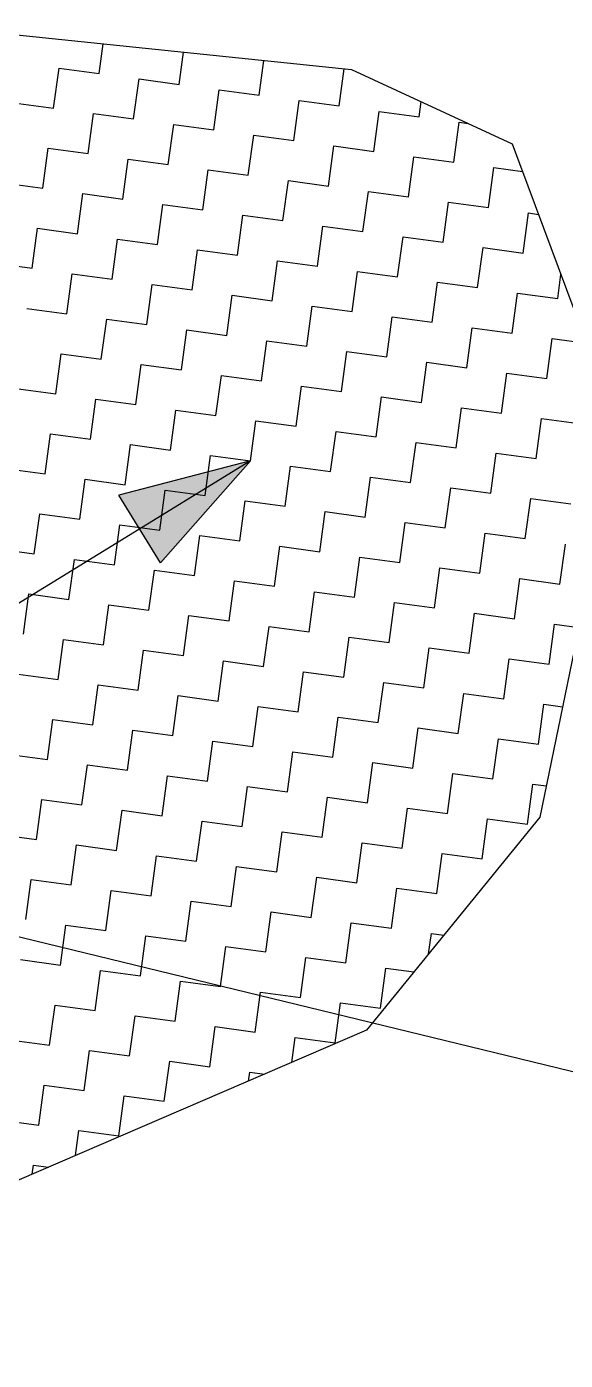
# Model space of a CAD drawing. Header units: metres. Extents: x 291974 to 293244, y 2020596 to 2023640.
# Drawn here: x 292669.5 to 292702.9, y 2021979.4 to 2022061.9 of the extents above; entities that cross this region are included whole.
import ezdxf

# ---------------------------------------------------------------- set-up
doc = ezdxf.new("R2010")
doc.units = ezdxf.units.M
doc.header["$MEASUREMENT"] = 0
doc.layers.add('POLY_HATCH', color=12, linetype='Continuous')
doc.layers.add('POLY_PARCEL', color=6, linetype='Continuous')

msp = doc.modelspace()

# ---------------------------------------------------------------- hatches: boundary and pattern name
h = msp.add_hatch(color=256)
h.paths.add_polyline_path([(292676.542, 2022030.862), (292677.832, 2022028.763), (292683.403, 2022035.079)])
h.paths.add_polyline_path([(292683.403, 2022035.079), (292675.252, 2022032.961), (292676.542, 2022030.862)])

# ---------------------------------------------------------------- linework, layer by layer
for points in [[(292683.403, 2022035.079), (292642.066, 2022009.674)], [(292683.403, 2022035.079), (292675.252, 2022032.961)], [(292683.403, 2022035.079), (292677.832, 2022028.763)], [(292677.832, 2022028.763), (292675.252, 2022032.961)]]:
    msp.add_lwpolyline(points)
at = {"layer": 'POLY_HATCH'}
for p, q in [((292663.979, 2022061.949), (292689.651, 2022059.302)), ((292689.651, 2022059.302), (292699.606, 2022054.708)), ((292699.606, 2022054.708), (292704.383, 2022041.871)), ((292706.026, 2022035.959), (292701.308, 2022013.02)), ((292701.308, 2022013.02), (292690.583, 2021999.833)), ((292690.583, 2021999.833), (292643.093, 2021979.408))]:
    msp.add_line(p, q, dxfattribs=at)
at = {"layer": 'POLY_HATCH', "linetype": 'Continuous'}
for p, q in [((292674.021, 2022059.046), (292674.269, 2022060.888)), ((292678.976, 2022058.379), (292679.245, 2022060.375)), ((292683.931, 2022057.711), (292684.221, 2022059.862)), ((292671.209, 2022056.903), (292671.543, 2022059.38)), ((292671.543, 2022059.38), (292674.021, 2022059.046)), ((292688.886, 2022057.043), (292689.197, 2022059.349)), ((292676.164, 2022056.235), (292676.498, 2022058.713)), ((292676.498, 2022058.713), (292678.976, 2022058.379)), ((292681.12, 2022055.567), (292681.454, 2022058.045)), ((292681.454, 2022058.045), (292683.931, 2022057.711)), ((292668.732, 2022057.237), (292671.209, 2022056.903)), ((292686.075, 2022054.899), (292686.409, 2022057.377)), ((292686.409, 2022057.377), (292688.886, 2022057.043)), ((292693.841, 2022056.375), (292693.967, 2022057.31)), ((292673.353, 2022054.091), (292673.687, 2022056.569)), ((292673.687, 2022056.569), (292676.164, 2022056.235)), ((292691.03, 2022054.231), (292691.364, 2022056.709)), ((292691.364, 2022056.709), (292693.841, 2022056.375)), ((292678.308, 2022053.423), (292678.642, 2022055.901)), ((292678.642, 2022055.901), (292681.12, 2022055.567)), ((292695.985, 2022053.563), (292696.319, 2022056.041)), ((292696.319, 2022056.041), (292696.883, 2022055.965)), ((292683.263, 2022052.756), (292683.597, 2022055.233)), ((292683.597, 2022055.233), (292686.075, 2022054.899)), ((292670.541, 2022051.948), (292670.875, 2022054.425)), ((292670.875, 2022054.425), (292673.353, 2022054.091)), ((292688.218, 2022052.088), (292688.552, 2022054.565)), ((292688.552, 2022054.565), (292691.03, 2022054.231)), ((292693.173, 2022051.42), (292693.507, 2022053.897)), ((292693.507, 2022053.897), (292695.985, 2022053.563)), ((292675.497, 2022051.28), (292675.83, 2022053.757)), ((292675.83, 2022053.757), (292678.308, 2022053.423)), ((292680.452, 2022050.612), (292680.786, 2022053.09)), ((292680.786, 2022053.09), (292683.263, 2022052.756)), ((292698.129, 2022050.752), (292698.463, 2022053.229)), ((292698.463, 2022053.229), (292700.246, 2022052.989)), ((292668.064, 2022052.282), (292670.541, 2022051.948)), ((292685.407, 2022049.944), (292685.741, 2022052.422)), ((292685.741, 2022052.422), (292688.218, 2022052.088)), ((292672.685, 2022049.136), (292673.019, 2022051.614)), ((292673.019, 2022051.614), (292675.497, 2022051.28)), ((292690.362, 2022049.276), (292690.696, 2022051.754)), ((292690.696, 2022051.754), (292693.173, 2022051.42)), ((292677.64, 2022048.468), (292677.974, 2022050.946)), ((292677.974, 2022050.946), (292680.452, 2022050.612)), ((292695.317, 2022048.608), (292695.651, 2022051.086)), ((292695.651, 2022051.086), (292698.129, 2022050.752)), ((292682.595, 2022047.8), (292682.929, 2022050.278)), ((292682.929, 2022050.278), (292685.407, 2022049.944)), ((292700.272, 2022047.94), (292700.606, 2022050.418)), ((292700.606, 2022050.418), (292701.234, 2022050.333)), ((292669.874, 2022046.993), (292670.207, 2022049.47)), ((292670.207, 2022049.47), (292672.685, 2022049.136)), ((292687.55, 2022047.133), (292687.884, 2022049.61)), ((292687.884, 2022049.61), (292690.362, 2022049.276)), ((292692.506, 2022046.465), (292692.84, 2022048.942)), ((292692.84, 2022048.942), (292695.317, 2022048.608)), ((292674.829, 2022046.325), (292675.163, 2022048.802)), ((292675.163, 2022048.802), (292677.64, 2022048.468)), ((292679.784, 2022045.657), (292680.118, 2022048.134)), ((292680.118, 2022048.134), (292682.595, 2022047.8)), ((292697.461, 2022045.797), (292697.795, 2022048.274)), ((292697.795, 2022048.274), (292700.272, 2022047.94)), ((292667.396, 2022047.326), (292669.874, 2022046.993)), ((292684.739, 2022044.989), (292685.073, 2022047.466)), ((292685.073, 2022047.466), (292687.55, 2022047.133)), ((292672.017, 2022044.181), (292672.351, 2022046.659)), ((292672.351, 2022046.659), (292674.829, 2022046.325)), ((292689.694, 2022044.321), (292690.028, 2022046.799)), ((292690.028, 2022046.799), (292692.506, 2022046.465)), ((292702.416, 2022045.129), (292702.617, 2022046.618)), ((292676.972, 2022043.513), (292677.306, 2022045.991)), ((292677.306, 2022045.991), (292679.784, 2022045.657)), ((292694.649, 2022043.653), (292694.983, 2022046.131)), ((292694.983, 2022046.131), (292697.461, 2022045.797)), ((292681.927, 2022042.845), (292682.261, 2022045.323)), ((292682.261, 2022045.323), (292684.739, 2022044.989)), ((292699.604, 2022042.985), (292699.938, 2022045.463)), ((292699.938, 2022045.463), (292702.416, 2022045.129)), ((292669.54, 2022044.515), (292672.017, 2022044.181)), ((292686.883, 2022042.177), (292687.217, 2022044.655)), ((292687.217, 2022044.655), (292689.694, 2022044.321)), ((292691.838, 2022041.51), (292692.172, 2022043.987)), ((292692.172, 2022043.987), (292694.649, 2022043.653)), ((292674.161, 2022041.37), (292674.495, 2022043.847)), ((292674.495, 2022043.847), (292676.972, 2022043.513)), ((292679.116, 2022040.702), (292679.45, 2022043.179)), ((292679.45, 2022043.179), (292681.927, 2022042.845)), ((292696.793, 2022040.842), (292697.127, 2022043.319)), ((292697.127, 2022043.319), (292699.604, 2022042.985)), ((292684.071, 2022040.034), (292684.405, 2022042.511)), ((292684.405, 2022042.511), (292686.883, 2022042.177)), ((292701.748, 2022040.174), (292702.082, 2022042.651)), ((292702.082, 2022042.651), (292704.199, 2022042.366)), ((292671.349, 2022039.226), (292671.683, 2022041.703)), ((292671.683, 2022041.703), (292674.161, 2022041.37)), ((292689.026, 2022039.366), (292689.36, 2022041.843)), ((292689.36, 2022041.843), (292691.838, 2022041.51)), ((292676.304, 2022038.558), (292676.638, 2022041.036)), ((292676.638, 2022041.036), (292679.116, 2022040.702)), ((292693.981, 2022038.698), (292694.315, 2022041.176)), ((292694.315, 2022041.176), (292696.793, 2022040.842)), ((292681.26, 2022037.89), (292681.593, 2022040.368)), ((292681.593, 2022040.368), (292684.071, 2022040.034)), ((292698.936, 2022038.03), (292699.27, 2022040.508)), ((292699.27, 2022040.508), (292701.748, 2022040.174)), ((292668.872, 2022039.56), (292671.349, 2022039.226)), ((292686.215, 2022037.222), (292686.549, 2022039.7)), ((292686.549, 2022039.7), (292689.026, 2022039.366)), ((292691.17, 2022036.554), (292691.504, 2022039.032)), ((292691.504, 2022039.032), (292693.981, 2022038.698)), ((292673.493, 2022036.414), (292673.827, 2022038.892)), ((292673.827, 2022038.892), (292676.304, 2022038.558)), ((292678.448, 2022035.747), (292678.782, 2022038.224)), ((292678.782, 2022038.224), (292681.26, 2022037.89)), ((292696.125, 2022035.886), (292696.459, 2022038.364)), ((292696.459, 2022038.364), (292698.936, 2022038.03)), ((292683.403, 2022035.079), (292683.737, 2022037.556)), ((292683.737, 2022037.556), (292686.215, 2022037.222)), ((292701.08, 2022035.219), (292701.414, 2022037.696)), ((292701.414, 2022037.696), (292703.892, 2022037.362)), ((292670.681, 2022034.271), (292671.015, 2022036.748)), ((292671.015, 2022036.748), (292673.493, 2022036.414)), ((292688.358, 2022034.411), (292688.692, 2022036.888)), ((292688.692, 2022036.888), (292691.17, 2022036.554)), ((292675.637, 2022033.603), (292675.97, 2022036.08)), ((292675.97, 2022036.08), (292678.448, 2022035.747)), ((292693.313, 2022033.743), (292693.647, 2022036.22)), ((292693.647, 2022036.22), (292696.125, 2022035.886)), ((292680.592, 2022032.935), (292680.926, 2022035.413)), ((292680.926, 2022035.413), (292683.403, 2022035.079)), ((292698.269, 2022033.075), (292698.603, 2022035.553)), ((292698.603, 2022035.553), (292701.08, 2022035.219)), ((292668.204, 2022034.605), (292670.681, 2022034.271)), ((292685.547, 2022032.267), (292685.881, 2022034.745)), ((292685.881, 2022034.745), (292688.358, 2022034.411)), ((292690.502, 2022031.599), (292690.836, 2022034.077)), ((292690.836, 2022034.077), (292693.313, 2022033.743)), ((292672.825, 2022031.459), (292673.159, 2022033.937)), ((292673.159, 2022033.937), (292675.637, 2022033.603)), ((292677.78, 2022030.791), (292678.114, 2022033.269)), ((292678.114, 2022033.269), (292680.592, 2022032.935)), ((292695.457, 2022030.931), (292695.791, 2022033.409)), ((292695.791, 2022033.409), (292698.269, 2022033.075)), ((292682.735, 2022030.123), (292683.069, 2022032.601)), ((292683.069, 2022032.601), (292685.547, 2022032.267)), ((292700.412, 2022030.263), (292700.746, 2022032.741)), ((292700.746, 2022032.741), (292703.224, 2022032.407)), ((292670.014, 2022029.316), (292670.347, 2022031.793)), ((292670.347, 2022031.793), (292672.825, 2022031.459)), ((292687.69, 2022029.456), (292688.024, 2022031.933)), ((292688.024, 2022031.933), (292690.502, 2022031.599)), ((292674.969, 2022028.648), (292675.303, 2022031.125)), ((292675.303, 2022031.125), (292677.78, 2022030.791)), ((292692.646, 2022028.788), (292692.98, 2022031.265)), ((292692.98, 2022031.265), (292695.457, 2022030.931)), ((292679.924, 2022027.98), (292680.258, 2022030.457)), ((292680.258, 2022030.457), (292682.735, 2022030.123)), ((292697.601, 2022028.12), (292697.935, 2022030.597)), ((292697.935, 2022030.597), (292700.412, 2022030.263)), ((292667.536, 2022029.65), (292670.014, 2022029.316)), ((292684.879, 2022027.312), (292685.213, 2022029.79)), ((292685.213, 2022029.79), (292687.69, 2022029.456)), ((292689.834, 2022026.644), (292690.168, 2022029.122)), ((292690.168, 2022029.122), (292692.646, 2022028.788)), ((292702.556, 2022027.452), (292702.89, 2022029.93)), ((292672.157, 2022026.504), (292672.491, 2022028.982)), ((292672.491, 2022028.982), (292674.969, 2022028.648)), ((292677.112, 2022025.836), (292677.446, 2022028.314)), ((292677.446, 2022028.314), (292679.924, 2022027.98)), ((292694.789, 2022025.976), (292695.123, 2022028.454)), ((292695.123, 2022028.454), (292697.601, 2022028.12)), ((292682.067, 2022025.168), (292682.401, 2022027.646)), ((292682.401, 2022027.646), (292684.879, 2022027.312)), ((292699.744, 2022025.308), (292700.078, 2022027.786)), ((292700.078, 2022027.786), (292702.556, 2022027.452)), ((292669.346, 2022024.36), (292669.68, 2022026.838)), ((292669.68, 2022026.838), (292672.157, 2022026.504)), ((292687.023, 2022024.5), (292687.356, 2022026.978)), ((292687.356, 2022026.978), (292689.834, 2022026.644)), ((292674.301, 2022023.693), (292674.635, 2022026.17)), ((292674.635, 2022026.17), (292677.112, 2022025.836)), ((292691.978, 2022023.833), (292692.312, 2022026.31)), ((292692.312, 2022026.31), (292694.789, 2022025.976)), ((292679.256, 2022023.025), (292679.59, 2022025.502)), ((292679.59, 2022025.502), (292682.067, 2022025.168)), ((292696.933, 2022023.165), (292697.267, 2022025.642)), ((292697.267, 2022025.642), (292699.744, 2022025.308)), ((292684.211, 2022022.357), (292684.545, 2022024.834)), ((292684.545, 2022024.834), (292687.023, 2022024.5)), ((292701.888, 2022022.497), (292702.222, 2022024.974)), ((292702.222, 2022024.974), (292703.725, 2022024.772)), ((292671.489, 2022021.549), (292671.823, 2022024.027)), ((292671.823, 2022024.027), (292674.301, 2022023.693)), ((292676.444, 2022020.881), (292676.778, 2022023.359)), ((292676.778, 2022023.359), (292679.256, 2022023.025)), ((292689.166, 2022021.689), (292689.5, 2022024.167)), ((292689.5, 2022024.167), (292691.978, 2022023.833)), ((292694.121, 2022021.021), (292694.455, 2022023.499)), ((292694.455, 2022023.499), (292696.933, 2022023.165)), ((292681.4, 2022020.213), (292681.733, 2022022.691)), ((292681.733, 2022022.691), (292684.211, 2022022.357)), ((292699.076, 2022020.353), (292699.41, 2022022.831)), ((292699.41, 2022022.831), (292701.888, 2022022.497)), ((292669.012, 2022021.883), (292671.489, 2022021.549)), ((292686.355, 2022019.545), (292686.689, 2022022.023)), ((292686.689, 2022022.023), (292689.166, 2022021.689)), ((292673.633, 2022018.737), (292673.967, 2022021.215)), ((292673.967, 2022021.215), (292676.444, 2022020.881)), ((292691.31, 2022018.877), (292691.644, 2022021.355)), ((292691.644, 2022021.355), (292694.121, 2022021.021)), ((292678.588, 2022018.07), (292678.922, 2022020.547)), ((292678.922, 2022020.547), (292681.4, 2022020.213)), ((292696.265, 2022018.21), (292696.599, 2022020.687)), ((292696.599, 2022020.687), (292699.076, 2022020.353)), ((292683.543, 2022017.402), (292683.877, 2022019.879)), ((292683.877, 2022019.879), (292686.355, 2022019.545)), ((292701.22, 2022017.542), (292701.554, 2022020.019)), ((292701.554, 2022020.019), (292702.715, 2022019.863)), ((292670.821, 2022016.594), (292671.155, 2022019.071)), ((292671.155, 2022019.071), (292673.633, 2022018.737)), ((292675.777, 2022015.926), (292676.11, 2022018.404)), ((292676.11, 2022018.404), (292678.588, 2022018.07)), ((292688.498, 2022016.734), (292688.832, 2022019.211)), ((292688.832, 2022019.211), (292691.31, 2022018.877)), ((292693.453, 2022016.066), (292693.787, 2022018.544)), ((292693.787, 2022018.544), (292696.265, 2022018.21)), ((292680.732, 2022015.258), (292681.066, 2022017.736)), ((292681.066, 2022017.736), (292683.543, 2022017.402)), ((292698.409, 2022015.398), (292698.743, 2022017.876)), ((292698.743, 2022017.876), (292701.22, 2022017.542)), ((292668.344, 2022016.928), (292670.821, 2022016.594)), ((292685.687, 2022014.59), (292686.021, 2022017.068)), ((292686.021, 2022017.068), (292688.498, 2022016.734)), ((292672.965, 2022013.782), (292673.299, 2022016.26)), ((292673.299, 2022016.26), (292675.777, 2022015.926)), ((292690.642, 2022013.922), (292690.976, 2022016.4)), ((292690.976, 2022016.4), (292693.453, 2022016.066)), ((292677.92, 2022013.114), (292678.254, 2022015.592)), ((292678.254, 2022015.592), (292680.732, 2022015.258)), ((292695.597, 2022013.254), (292695.931, 2022015.732)), ((292695.931, 2022015.732), (292698.409, 2022015.398)), ((292682.875, 2022012.447), (292683.209, 2022014.924)), ((292683.209, 2022014.924), (292685.687, 2022014.59)), ((292700.552, 2022012.587), (292700.886, 2022015.064)), ((292700.886, 2022015.064), (292701.705, 2022014.954)), ((292670.153, 2022011.639), (292670.487, 2022014.116)), ((292670.487, 2022014.116), (292672.965, 2022013.782)), ((292675.109, 2022010.971), (292675.443, 2022013.448)), ((292675.443, 2022013.448), (292677.92, 2022013.114)), ((292687.83, 2022011.779), (292688.164, 2022014.256)), ((292688.164, 2022014.256), (292690.642, 2022013.922)), ((292692.786, 2022011.111), (292693.119, 2022013.588)), ((292693.119, 2022013.588), (292695.597, 2022013.254)), ((292680.064, 2022010.303), (292680.398, 2022012.781)), ((292680.398, 2022012.781), (292682.875, 2022012.447)), ((292697.741, 2022010.443), (292698.075, 2022012.92)), ((292698.075, 2022012.92), (292700.552, 2022012.587)), ((292667.676, 2022011.973), (292670.153, 2022011.639)), ((292685.019, 2022009.635), (292685.353, 2022012.113)), ((292685.353, 2022012.113), (292687.83, 2022011.779)), ((292672.297, 2022008.827), (292672.631, 2022011.305)), ((292672.631, 2022011.305), (292675.109, 2022010.971)), ((292689.974, 2022008.967), (292690.308, 2022011.445)), ((292690.308, 2022011.445), (292692.786, 2022011.111)), ((292677.252, 2022008.159), (292677.586, 2022010.637)), ((292677.586, 2022010.637), (292680.064, 2022010.303)), ((292694.929, 2022008.299), (292695.263, 2022010.777)), ((292695.263, 2022010.777), (292697.741, 2022010.443)), ((292682.207, 2022007.491), (292682.541, 2022009.969)), ((292682.541, 2022009.969), (292685.019, 2022009.635)), ((292669.486, 2022006.684), (292669.82, 2022009.161)), ((292669.82, 2022009.161), (292672.297, 2022008.827)), ((292674.441, 2022006.016), (292674.775, 2022008.493)), ((292674.775, 2022008.493), (292677.252, 2022008.159)), ((292687.163, 2022006.824), (292687.496, 2022009.301)), ((292687.496, 2022009.301), (292689.974, 2022008.967)), ((292692.118, 2022006.156), (292692.452, 2022008.633)), ((292692.452, 2022008.633), (292694.929, 2022008.299)), ((292679.396, 2022005.348), (292679.73, 2022007.825)), ((292679.73, 2022007.825), (292682.207, 2022007.491)), ((292684.351, 2022004.68), (292684.685, 2022007.157)), ((292684.685, 2022007.157), (292687.163, 2022006.824)), ((292671.629, 2022003.872), (292671.963, 2022006.35)), ((292671.963, 2022006.35), (292674.441, 2022006.016)), ((292689.306, 2022004.012), (292689.64, 2022006.49)), ((292689.64, 2022006.49), (292692.118, 2022006.156)), ((292676.584, 2022003.204), (292676.918, 2022005.682)), ((292676.918, 2022005.682), (292679.396, 2022005.348)), ((292694.425, 2022004.557), (292694.595, 2022005.822)), ((292694.595, 2022005.822), (292695.368, 2022005.718)), ((292681.54, 2022002.536), (292681.873, 2022005.014)), ((292681.873, 2022005.014), (292684.351, 2022004.68)), ((292669.152, 2022004.206), (292671.629, 2022003.872)), ((292673.773, 2022001.061), (292674.107, 2022003.538)), ((292674.107, 2022003.538), (292676.584, 2022003.204)), ((292686.495, 2022001.868), (292686.829, 2022004.346)), ((292686.829, 2022004.346), (292689.306, 2022004.012)), ((292691.45, 2022001.201), (292691.784, 2022003.678)), ((292691.784, 2022003.678), (292693.519, 2022003.444)), ((292678.728, 2022000.393), (292679.062, 2022002.87)), ((292679.062, 2022002.87), (292681.54, 2022002.536)), ((292683.683, 2021999.725), (292684.017, 2022002.202)), ((292684.017, 2022002.202), (292686.495, 2022001.868)), ((292670.961, 2021998.917), (292671.295, 2022001.394)), ((292671.295, 2022001.394), (292673.773, 2022001.061)), ((292688.638, 2021999.057), (292688.972, 2022001.534)), ((292688.972, 2022001.534), (292691.45, 2022001.201)), ((292675.916, 2021998.249), (292676.25, 2022000.727)), ((292676.25, 2022000.727), (292678.728, 2022000.393)), ((292680.872, 2021997.581), (292681.206, 2022000.059)), ((292681.206, 2022000.059), (292683.683, 2021999.725)), ((292668.484, 2021999.251), (292670.961, 2021998.917)), ((292673.105, 2021996.105), (292673.439, 2021998.583)), ((292673.439, 2021998.583), (292675.916, 2021998.249)), ((292685.952, 2021997.841), (292686.161, 2021999.391)), ((292686.161, 2021999.391), (292688.638, 2021999.057)), ((292678.06, 2021995.438), (292678.394, 2021997.915)), ((292678.394, 2021997.915), (292680.872, 2021997.581)), ((292683.274, 2021996.69), (292683.349, 2021997.247)), ((292683.349, 2021997.247), (292684.279, 2021997.122)), ((292670.293, 2021993.962), (292670.627, 2021996.439)), ((292670.627, 2021996.439), (292673.105, 2021996.105)), ((292675.249, 2021993.294), (292675.583, 2021995.771)), ((292675.583, 2021995.771), (292678.06, 2021995.438)), ((292667.816, 2021994.296), (292670.293, 2021993.962)), ((292672.563, 2021992.083), (292672.771, 2021993.628)), ((292672.771, 2021993.628), (292675.249, 2021993.294)), ((292669.885, 2021990.931), (292669.96, 2021991.484)), ((292669.96, 2021991.484), (292670.882, 2021991.36))]:
    msp.add_line(p, q, dxfattribs=at)
at = {"layer": 'POLY_PARCEL'}
msp.add_line((292722.365, 2021992.647), (292622.589, 2022016.901), dxfattribs=at)

doc.saveas('drawing.dxf')
